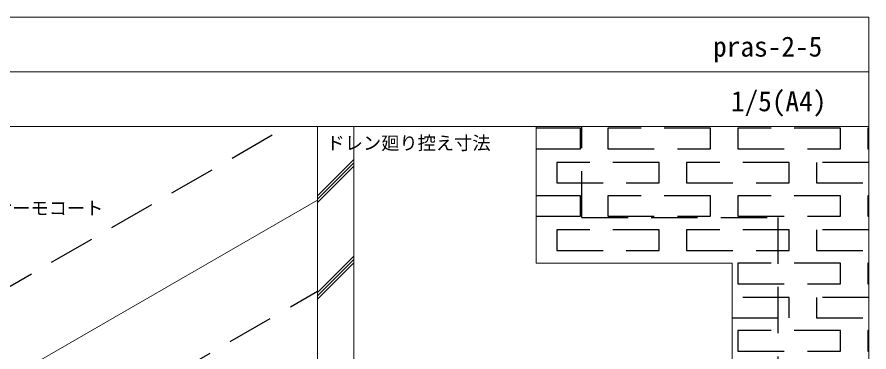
# Model space of a CAD drawing. Units: millimetres, scale not verified. Extents: x -690 to 690, y -478 to 478.
# Drawn here: x 222.5 to 689.7, y 293.7 to 477.5 of the extents above; entities that cross this region are included whole.
import ezdxf
from ezdxf.enums import TextEntityAlignment as Align

# ---------------------------------------------------------------- set-up
doc = ezdxf.new("R2010")
doc.units = ezdxf.units.MM
doc.header["$LTSCALE"] = 2
doc.linetypes.add('USER1', pattern=[19.05, 12.7, -6.35])
for name, color, linetype, lineweight in [('0-0_0', 7, 'Continuous', 18), ('0-1_HATCH', 9, 'Continuous', 18), ('0-3_BOUSUI', 1, 'Continuous', 18), ('0-4_MOJI', 7, 'Continuous', 18), ('0-6_WAKU', 7, 'Continuous', 18)]:
    doc.layers.add(name, color=color, linetype=linetype, lineweight=lineweight)
doc.layers.add('0-A_bousui2', color=7, linetype='USER1')
doc.styles.add('ＭＳ ゴシック', font='')
doc.styles.get('ＭＳ ゴシック').set_extended_font_data('MS Gothic')

msp = doc.modelspace()

# ---------------------------------------------------------------- linework, layer by layer
at = {"layer": '0-0_0'}
msp.add_line((-690.259, 447.5), (689.741, 447.5), dxfattribs=at)
at = {"layer": '0-1_HATCH'}
for p, q in [((387.241, 379.319), (407.241, 399.319)), ((387.241, 377.507), (407.241, 397.507)), ((387.241, 375.694), (407.241, 395.694)), ((387.241, 326.286), (407.241, 346.286)), ((387.241, 324.474), (407.241, 344.474)), ((387.241, 322.661), (407.241, 342.661))]:
    msp.add_line(p, q, dxfattribs=at)
at = {"layer": '0-3_BOUSUI'}
for p, q in [((407.241, 85.449), (407.241, 417.5)), ((507.241, 342.5), (507.241, 417.5)), ((32.142, 172.074), (387.241, 377.091))]:
    msp.add_line(p, q, dxfattribs=at)
msp.add_lwpolyline([(507.241, 342.5), (614.741, 342.5), (614.741, 85.449)], dxfattribs=at)
at = {"layer": '0-4_MOJI'}
msp.add_lwpolyline([(387.241, 85.449), (689.741, 85.449), (689.741, 417.5), (387.241, 417.5)], close=True, dxfattribs=at)
at = {"layer": '0-6_WAKU'}
for points in [[(-690.259, -477.5), (689.741, -477.5), (689.741, 477.5), (-690.259, 477.5)], [(689.741, 417.5), (-690.259, 417.5), (-690.259, 477.5), (689.741, 477.5)]]:
    msp.add_lwpolyline(points, close=True, dxfattribs=at)
at = {"layer": '0-A_bousui2'}
for p, q in [((10.491, 209.574), (370.629, 417.5)), ((532.241, 367.5), (532.241, 417.5)), ((75.443, 147.074), (387.241, 327.091))]:
    msp.add_line(p, q, dxfattribs=at)
for points in [[(507.241, 405.199), (531.616, 405.199), (531.616, 416.449), (507.241, 416.449)], [(689.741, 416.449), (689.116, 416.449), (689.116, 405.199), (689.741, 405.199)], [(689.741, 397.699), (660.991, 397.699), (660.991, 386.449), (689.741, 386.449)], [(507.241, 368.199), (531.616, 368.199), (531.616, 379.449), (507.241, 379.449)], [(689.741, 379.449), (689.116, 379.449), (689.116, 368.199), (689.741, 368.199)], [(532.241, 367.5), (639.741, 367.5), (639.741, 85.449)], [(689.741, 360.699), (660.991, 360.699), (660.991, 349.449), (689.741, 349.449)], [(689.741, 342.449), (689.116, 342.449), (689.116, 331.199), (689.741, 331.199)], [(614.741, 312.449), (645.991, 312.449), (645.991, 323.699), (614.741, 323.699)], [(689.741, 323.699), (660.991, 323.699), (660.991, 312.449), (689.741, 312.449)], [(689.741, 305.449), (689.116, 305.449), (689.116, 294.199), (689.741, 294.199)]]:
    msp.add_lwpolyline(points, dxfattribs=at)
for points in [[(546.616, 405.199), (602.866, 405.199), (602.866, 416.449), (546.616, 416.449)], [(617.866, 405.199), (674.116, 405.199), (674.116, 416.449), (617.866, 416.449)], [(518.491, 386.449), (574.741, 386.449), (574.741, 397.699), (518.491, 397.699)], [(589.741, 386.449), (645.991, 386.449), (645.991, 397.699), (589.741, 397.699)], [(546.616, 368.199), (602.866, 368.199), (602.866, 379.449), (546.616, 379.449)], [(617.866, 368.199), (674.116, 368.199), (674.116, 379.449), (617.866, 379.449)], [(518.491, 349.449), (574.741, 349.449), (574.741, 360.699), (518.491, 360.699)], [(589.741, 349.449), (645.991, 349.449), (645.991, 360.699), (589.741, 360.699)], [(617.866, 331.199), (674.116, 331.199), (674.116, 342.449), (617.866, 342.449)], [(617.866, 294.199), (674.116, 294.199), (674.116, 305.449), (617.866, 305.449)]]:
    msp.add_lwpolyline(points, close=True, dxfattribs=at)

# ---------------------------------------------------------------- texts
at = {"layer": '0-4_MOJI', "style": 'ＭＳ ゴシック'}
for s, p in [('ドレン廻り控え寸法', (392.241, 402.5)), ('SPサーモコート', (199.929, 366.77))]:
    msp.add_text(s, height=7.331, dxfattribs=at).set_placement(p, align=Align.BOTTOM_LEFT)
at = {"layer": '0-6_WAKU', "style": 'ＭＳ ゴシック'}
for s, p in [('pras-2-5', (604.272, 452.5)), ('1/5(A4)', (614.018, 422.5))]:
    msp.add_text(s, height=11, dxfattribs=at).set_placement(p, align=Align.BOTTOM_LEFT)

doc.saveas('drawing.dxf')
